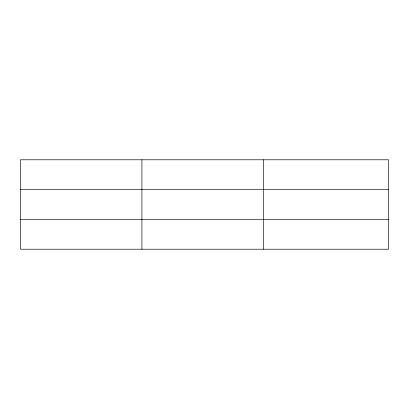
<?xml version="1.0" encoding="UTF-8"?>
<svg xmlns="http://www.w3.org/2000/svg" width="409" height="409" viewBox="0 0 409 409"><rect width="100%" height="100%" fill="white"/><g stroke="black" fill="none" stroke-linecap="round" stroke-linejoin="round"><path stroke-width="0.61" d="M141.923 249.214L141.923 159.786M263.396 249.214L263.396 159.786M388.55 189.301L388.55 159.786L20.45 159.786L20.45 249.214L388.55 249.214L388.55 189.301L20.45 189.301M20.45 219.699L388.55 219.699"/></g></svg>
